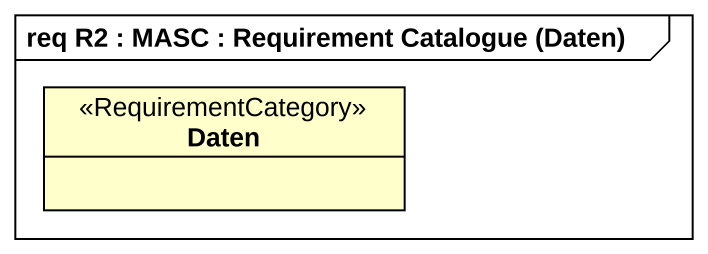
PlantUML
@startuml
mainframe req R2 : MASC : Requirement Catalogue (Daten)
hide circle
hide empty members
class Daten <<RequirementCategory>>
@enduml
